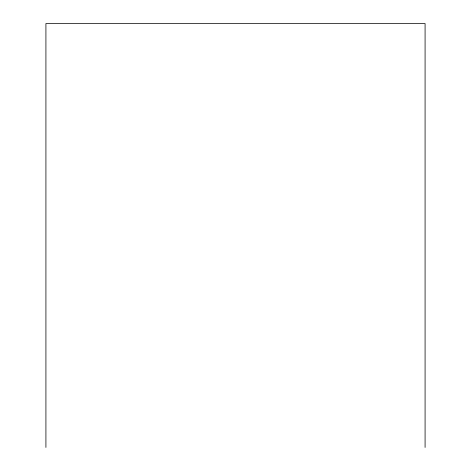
<?xml version="1.0" encoding="UTF-8"?>
<svg xmlns="http://www.w3.org/2000/svg" width="471" height="471" viewBox="0 0 471 471"><rect width="100%" height="100%" fill="white"/><g stroke="black" fill="none" stroke-linecap="round" stroke-linejoin="round"><path stroke-width="0.71" d="M425.083 447.45L425.083 23.55L45.917 23.55L45.917 447.45"/></g></svg>
